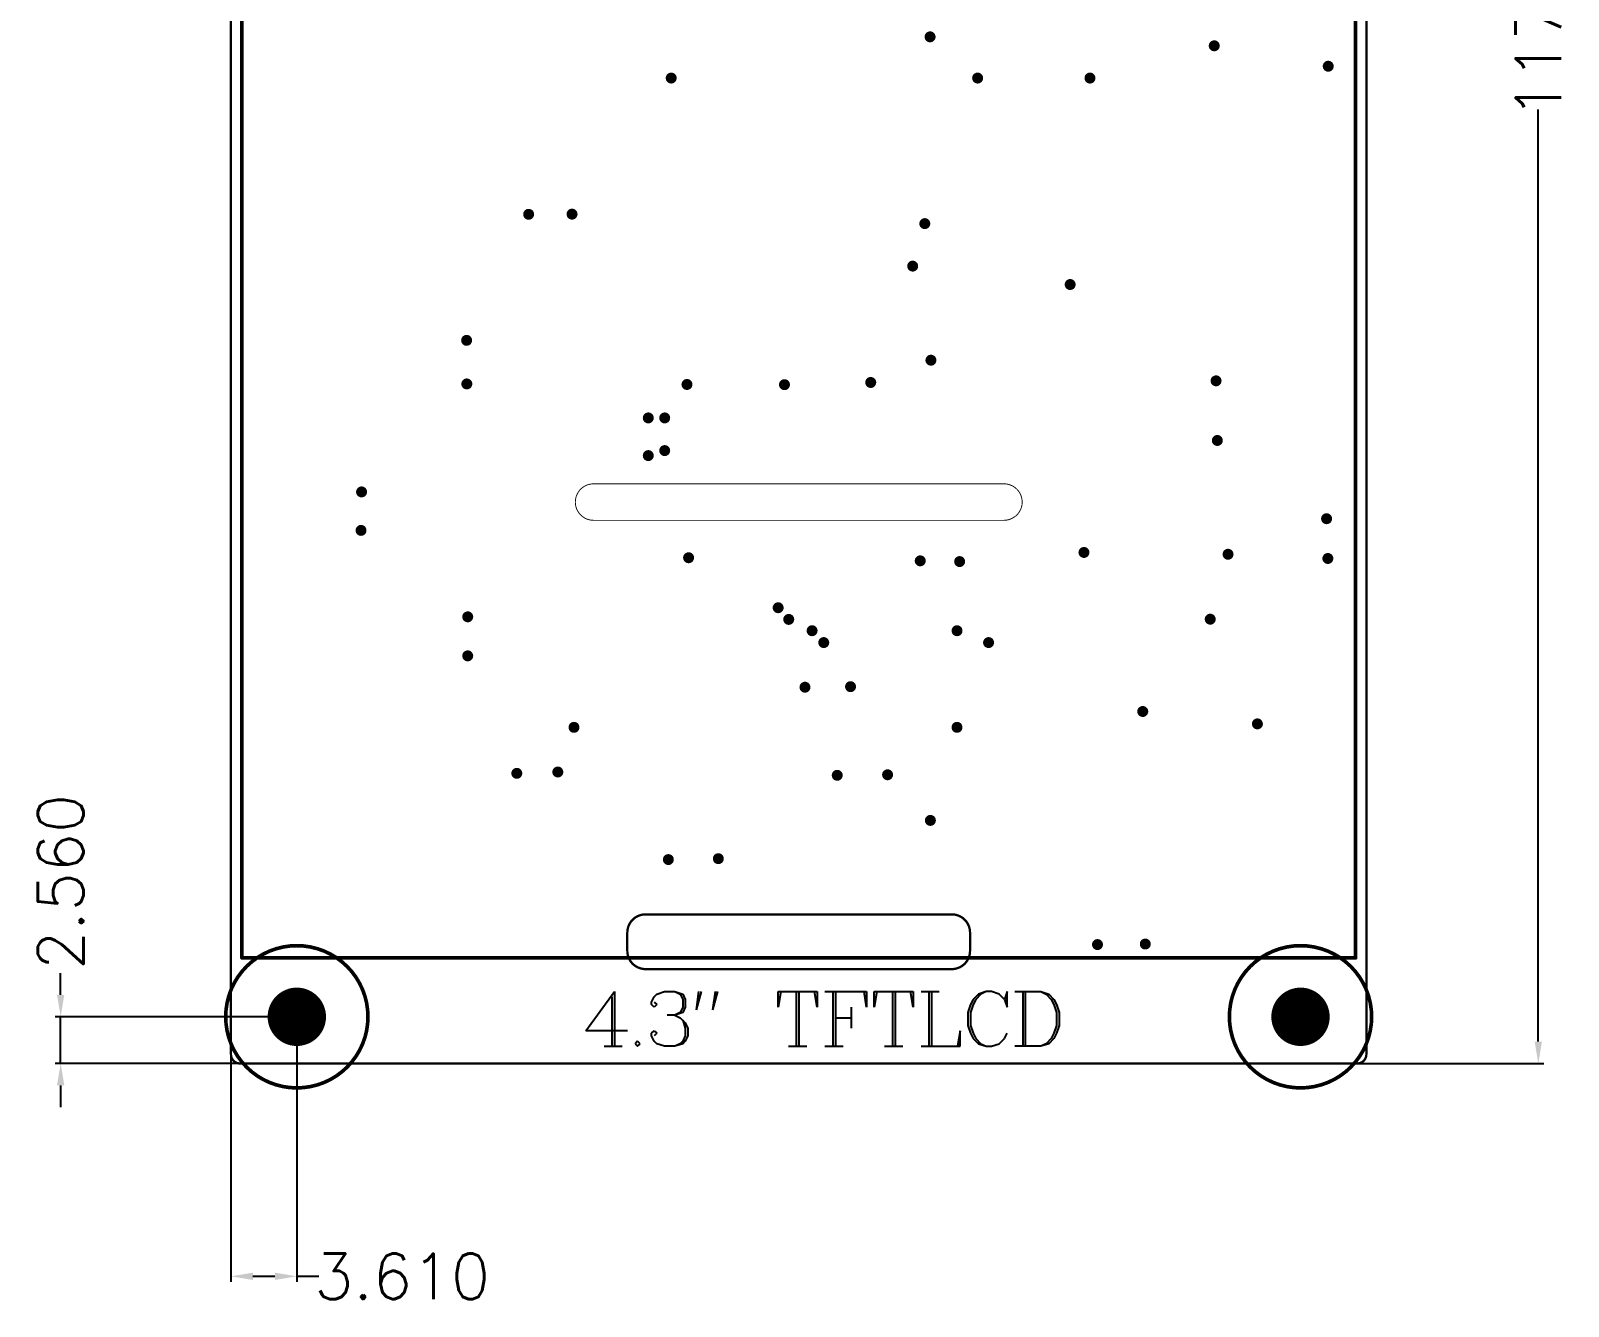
# Model space of a CAD drawing. Header units: millimetres. Extents: x 2086 to 2273, y 419 to 632.
# Drawn here: x 2087.3 to 2171.6, y 419.3 to 489.2 of the extents above; entities that cross this region are included whole.
import ezdxf

# ---------------------------------------------------------------- set-up
doc = ezdxf.new("R2010")
doc.units = ezdxf.units.MM
for name, color, linetype in [('KEEPOUTLAYER', 6, 'Continuous'), ('MULTILAYER', 9, 'Continuous'), ('TOPOVERLAY', 2, 'Continuous'), ('ViaHoleLayer', 16, 'Continuous')]:
    doc.layers.add(name, color=color, linetype=linetype)
doc.styles.get("Standard").update_dxf_attribs({"font": 'txt', "bigfont": 'gbcbig.shx'})
doc.dimstyles.new('ISO-25$0', dxfattribs={"dimtxt": 2.5, "dimasz": 1.2, "dimexe": 0.3, "dimexo": 0.2, "dimgap": 0.2, "dimtad": 0, "dimdec": 3, "dimzin": 1, "dimdsep": 46, "dimtxsty": 'Standard', "dimcen": 0.5, "dimadec": 0, "dimazin": 0, "dimtp": 1.2, "dimtm": 1.2, "dimtfac": 1, "dimtdec": 3, "dimtmove": 0, "dimatfit": 3, "dimfxl": 0, "dimtolj": 1, "dimarcsym": 0})

# ---------------------------------------------------------------- blocks, each defined once
blk = doc.blocks.new('*D103')
at = {"color": 0, "lineweight": -2, "transparency": 16777216}
for p, q in [((2157.347, 550.115), (2170.253, 550.115)), ((2169.953, 548.915), (2169.953, 497.815)), ((2169.953, 433.815), (2169.953, 484.915)), ((2157.347, 432.615), (2170.253, 432.615))]:
    blk.add_line(p, q, dxfattribs=at)
at = {"color": 0, "transparency": 16777216}
for points in [[(2169.753, 548.915), (2170.153, 548.915), (2169.953, 550.115)], [(2169.753, 433.815), (2170.153, 433.815), (2169.953, 432.615)]]:
    blk.add_solid(points, dxfattribs=at)
at = {"layer": 'Defpoints', "color": 0, "transparency": 16777216}
for p in [(2157.147, 550.115), (2157.147, 432.615), (2169.953, 432.615)]:
    blk.add_point(p, dxfattribs=at)
at = {"color": 0, "transparency": 16777216, "insert": (2169.953, 491.365), "char_height": 2.5, "attachment_point": 5, "rotation": 90}
blk.add_mtext('\\A1;117.500', dxfattribs=at)
blk = doc.blocks.new('*D106')
at = {"color": 0, "lineweight": -2, "transparency": 16777216}
for p, q in [((2098.274, 437.873), (2098.274, 420.645)), ((2101.884, 434.975), (2101.884, 420.645)), ((2099.474, 420.945), (2100.684, 420.945)), ((2101.884, 420.945), (2103.084, 420.945))]:
    blk.add_line(p, q, dxfattribs=at)
at = {"color": 0, "transparency": 16777216}
for points in [[(2099.474, 421.145), (2099.474, 420.745), (2098.274, 420.945)], [(2100.684, 421.145), (2100.684, 420.745), (2101.884, 420.945)]]:
    blk.add_solid(points, dxfattribs=at)
at = {"layer": 'Defpoints', "color": 0, "transparency": 16777216}
for p in [(2098.274, 438.073), (2101.884, 435.175), (2101.884, 420.945)]:
    blk.add_point(p, dxfattribs=at)
at = {"color": 0, "transparency": 16777216, "insert": (2107.659, 420.945), "char_height": 2.5, "attachment_point": 5}
blk.add_mtext('\\A1;3.610', dxfattribs=at)
blk = doc.blocks.new('*D107')
at = {"color": 0, "lineweight": -2, "transparency": 16777216}
for p, q in [((2088.936, 436.375), (2088.936, 437.575)), ((2101.684, 435.175), (2088.636, 435.175)), ((2088.936, 432.615), (2088.936, 435.175)), ((2100.385, 432.615), (2088.636, 432.615)), ((2088.936, 431.415), (2088.936, 430.215))]:
    blk.add_line(p, q, dxfattribs=at)
at = {"color": 0, "transparency": 16777216}
for points in [[(2088.736, 436.375), (2089.136, 436.375), (2088.936, 435.175)], [(2088.736, 431.415), (2089.136, 431.415), (2088.936, 432.615)]]:
    blk.add_solid(points, dxfattribs=at)
at = {"layer": 'Defpoints', "color": 0, "transparency": 16777216}
for p in [(2088.936, 435.175), (2101.884, 435.175), (2100.585, 432.615)]:
    blk.add_point(p, dxfattribs=at)
at = {"color": 0, "transparency": 16777216, "insert": (2088.936, 442.567), "char_height": 2.5, "attachment_point": 5, "rotation": 90}
blk.add_mtext('\\A1;2.560', dxfattribs=at)

msp = doc.modelspace()

# ---------------------------------------------------------------- linework, layer by layer
at = {"layer": 'KEEPOUTLAYER'}
for points, const_width in [([(2098.2741, 433.1153), (2098.2741, 549.6153)], 0.127), ([(2160.5241, 433.1153), (2160.5241, 549.6153)], 0.127), ([(2118.1545, 464.3977), (2140.6543, 464.3977)], 0.05), ([(2118.1545, 462.3977), (2140.6543, 462.3977)], 0.05), ([(2121.0039, 440.7903), (2137.7944, 440.7903)], 0.127), ([(2120.0039, 438.7903), (2120.0039, 439.7903)], 0.127), ([(2138.7944, 438.7903), (2138.7944, 439.7903)], 0.127), ([(2138.7944, 438.7903), (2138.7944, 439.7903)], 0.05), ([(2121.0039, 437.7903), (2137.7944, 437.7903)], 0.127), ([(2098.7741, 432.6153), (2160.0241, 432.6153)], 0.127)]:
    msp.add_lwpolyline(points, dxfattribs=dict(at, const_width=const_width))
for points, const_width in [([(2117.1545, 463.3977, -0.4142136), (2118.1545, 464.3977)], 0.05), ([(2140.6543, 464.3977, -0.4142136), (2141.6543, 463.3977)], 0.05), ([(2118.1545, 462.3977, -0.4142136), (2117.1545, 463.3977)], 0.05), ([(2141.6543, 463.3977, -0.4142136), (2140.6543, 462.3977)], 0.05), ([(2120.0039, 439.7903, -0.4142136), (2121.0039, 440.7903)], 0.127), ([(2137.7944, 440.7903, -0.4142136), (2138.7944, 439.7903)], 0.127), ([(2137.7944, 440.7903, -0.4142136), (2138.7944, 439.7903)], 0.05), ([(2121.0039, 437.7903, -0.4142136), (2120.0039, 438.7903)], 0.127), ([(2138.7944, 438.7903, -0.4142136), (2137.7944, 437.7903)], 0.127), ([(2138.7944, 438.7903, -0.4142136), (2137.7944, 437.7903)], 0.05), ([(2098.7741, 432.6153, -0.4142136), (2098.2741, 433.1153)], 0.127), ([(2160.5241, 433.1153, -0.4142136), (2160.0241, 432.6153)], 0.127)]:
    msp.add_lwpolyline(points, format="xyb", dxfattribs=dict(at, const_width=const_width))
for points, const_width in [([(2118.142, 464.3977, 1), (2118.167, 464.3977, 1)], 0.025), ([(2118.142, 464.3977, 1), (2118.167, 464.3977, 1)], 0.025), ([(2140.6418, 464.3977, 1), (2140.6668, 464.3977, 1)], 0.025), ([(2140.6418, 464.3977, 1), (2140.6668, 464.3977, 1)], 0.025), ([(2117.142, 463.3977, 1), (2117.167, 463.3977, 1)], 0.025), ([(2117.142, 463.3977, 1), (2117.167, 463.3977, 1)], 0.025), ([(2141.6418, 463.3977, 1), (2141.6668, 463.3977, 1)], 0.025), ([(2141.6418, 463.3977, 1), (2141.6668, 463.3977, 1)], 0.025), ([(2118.142, 462.3977, 1), (2118.167, 462.3977, 1)], 0.025), ([(2118.142, 462.3977, 1), (2118.167, 462.3977, 1)], 0.025), ([(2140.6418, 462.3977, 1), (2140.6668, 462.3977, 1)], 0.025), ([(2140.6418, 462.3977, 1), (2140.6668, 462.3977, 1)], 0.025), ([(2120.9722, 440.7903, 1), (2121.0357, 440.7903, 1)], 0.0635), ([(2120.9722, 440.7903, 1), (2121.0357, 440.7903, 1)], 0.0635), ([(2137.7626, 440.7903, 1), (2137.8261, 440.7903, 1)], 0.0635), ([(2137.7626, 440.7903, 1), (2137.8261, 440.7903, 1)], 0.0635), ([(2137.7819, 440.7903, 1), (2137.8069, 440.7903, 1)], 0.025), ([(2119.9722, 439.7903, 1), (2120.0357, 439.7903, 1)], 0.0635), ([(2119.9722, 439.7903, 1), (2120.0357, 439.7903, 1)], 0.0635), ([(2138.7626, 439.7903, 1), (2138.8261, 439.7903, 1)], 0.0635), ([(2138.7626, 439.7903, 1), (2138.8261, 439.7903, 1)], 0.0635), ([(2138.7819, 439.7903, 1), (2138.8069, 439.7903, 1)], 0.025), ([(2138.7819, 439.7903, 1), (2138.8069, 439.7903, 1)], 0.025), ([(2119.9722, 438.7903, 1), (2120.0357, 438.7903, 1)], 0.0635), ([(2119.9722, 438.7903, 1), (2120.0357, 438.7903, 1)], 0.0635), ([(2138.7626, 438.7903, 1), (2138.8261, 438.7903, 1)], 0.0635), ([(2138.7626, 438.7903, 1), (2138.8261, 438.7903, 1)], 0.0635), ([(2138.7819, 438.7903, 1), (2138.8069, 438.7903, 1)], 0.025), ([(2138.7819, 438.7903, 1), (2138.8069, 438.7903, 1)], 0.025), ([(2120.9722, 437.7903, 1), (2121.0357, 437.7903, 1)], 0.0635), ([(2120.9722, 437.7903, 1), (2121.0357, 437.7903, 1)], 0.0635), ([(2137.7626, 437.7903, 1), (2137.8261, 437.7903, 1)], 0.0635), ([(2137.7626, 437.7903, 1), (2137.8261, 437.7903, 1)], 0.0635), ([(2137.7819, 437.7903, 1), (2137.8069, 437.7903, 1)], 0.025), ([(2098.2424, 433.1153, 1), (2098.3059, 433.1153, 1)], 0.0635), ([(2098.2424, 433.1153, 1), (2098.3059, 433.1153, 1)], 0.0635), ([(2098.7424, 432.6153, 1), (2098.8059, 432.6153, 1)], 0.0635), ([(2098.7424, 432.6153, 1), (2098.8059, 432.6153, 1)], 0.0635), ([(2159.9924, 432.6153, 1), (2160.0559, 432.6153, 1)], 0.0635), ([(2159.9924, 432.6153, 1), (2160.0559, 432.6153, 1)], 0.0635), ([(2160.4924, 433.1153, 1), (2160.5559, 433.1153, 1)], 0.0635), ([(2160.4924, 433.1153, 1), (2160.5559, 433.1153, 1)], 0.0635)]:
    msp.add_lwpolyline(points, format="xyb", close=True, dxfattribs=dict(at, const_width=const_width))
at = {"layer": 'MULTILAYER'}
for points, const_width in [([(2136.4541, 488.9053, 1), (2136.7541, 488.9053, 1)], 0.3), ([(2152.0341, 488.4153, 1), (2152.3341, 488.4153, 1)], 0.3), ([(2158.2841, 487.2953, 1), (2158.5841, 487.2953, 1)], 0.3), ([(2122.2607, 486.6458, 1), (2122.5607, 486.6458, 1)], 0.3), ([(2139.0607, 486.6458, 1), (2139.3607, 486.6458, 1)], 0.3), ([(2145.2207, 486.6458, 1), (2145.5207, 486.6458, 1)], 0.3), ([(2114.4441, 479.1753, 1), (2114.7441, 479.1753, 1)], 0.3), ([(2116.8241, 479.1853, 1), (2117.1241, 479.1853, 1)], 0.3), ([(2136.1641, 478.6653, 1), (2136.4641, 478.6653, 1)], 0.3), ([(2135.5007, 476.3358, 1), (2135.8007, 476.3358, 1)], 0.3), ([(2144.1341, 475.3253, 1), (2144.4341, 475.3253, 1)], 0.3), ([(2111.0441, 472.2653, 1), (2111.3441, 472.2653, 1)], 0.3), ([(2136.5007, 471.1758, 1), (2136.8007, 471.1758, 1)], 0.3), ([(2111.0541, 469.8753, 1), (2111.3541, 469.8753, 1)], 0.3), ([(2123.1241, 469.8451, 1), (2123.4241, 469.8451, 1)], 0.3), ([(2128.4707, 469.8358, 1), (2128.7707, 469.8358, 1)], 0.3), ([(2133.2007, 469.9558, 1), (2133.5007, 469.9558, 1)], 0.3), ([(2152.1341, 470.0453, 1), (2152.4341, 470.0453, 1)], 0.3), ([(2121.0041, 468.0105, 1), (2121.3041, 468.0105, 1)], 0.3), ([(2121.9041, 468.0105, 1), (2122.2041, 468.0105, 1)], 0.3), ([(2152.2041, 466.7753, 1), (2152.5041, 466.7753, 1)], 0.3), ([(2121.0041, 465.9453, 1), (2121.3041, 465.9453, 1)], 0.3), ([(2121.9041, 466.2205, 1), (2122.2041, 466.2205, 1)], 0.3), ([(2105.2841, 463.9553, 1), (2105.5841, 463.9553, 1)], 0.3), ([(2105.2541, 461.8453, 1), (2105.5541, 461.8453, 1)], 0.3), ([(2158.1941, 462.4853, 1), (2158.4941, 462.4853, 1)], 0.3), ([(2123.2141, 460.3453, 1), (2123.5141, 460.3453, 1)], 0.3), ([(2135.9141, 460.1753, 1), (2136.2141, 460.1753, 1)], 0.3), ([(2138.0741, 460.1353, 1), (2138.3741, 460.1353, 1)], 0.3), ([(2144.8907, 460.6358, 1), (2145.1907, 460.6358, 1)], 0.3), ([(2152.7907, 460.5358, 1), (2153.0907, 460.5358, 1)], 0.3), ([(2158.2641, 460.3053, 1), (2158.5641, 460.3053, 1)], 0.3), ([(2128.1243, 457.6038, 1), (2128.4243, 457.6038, 1)], 0.3), ([(2111.1041, 457.1053, 1), (2111.4041, 457.1053, 1)], 0.3), ([(2128.7043, 456.9638, 1), (2129.0043, 456.9638, 1)], 0.3), ([(2151.8141, 456.9753, 1), (2152.1141, 456.9753, 1)], 0.3), ([(2129.9844, 456.3439, 1), (2130.2844, 456.3439, 1)], 0.3), ([(2137.9307, 456.3439, 1), (2138.2307, 456.3439, 1)], 0.3), ([(2111.1041, 454.9653, 1), (2111.4041, 454.9653, 1)], 0.3), ([(2130.6243, 455.6938, 1), (2130.9243, 455.6938, 1)], 0.3), ([(2139.6607, 455.6938, 1), (2139.9607, 455.6938, 1)], 0.3), ([(2129.5941, 453.2453, 1), (2129.8941, 453.2453, 1)], 0.3), ([(2132.0941, 453.2753, 1), (2132.3941, 453.2753, 1)], 0.3), ([(2148.1141, 451.9153, 1), (2148.4141, 451.9153, 1)], 0.3), ([(2116.9307, 451.0458, 1), (2117.2307, 451.0458, 1)], 0.3), ([(2137.9307, 451.0458, 1), (2138.2307, 451.0458, 1)], 0.3), ([(2154.4007, 451.2358, 1), (2154.7007, 451.2358, 1)], 0.3), ([(2113.7941, 448.5253, 1), (2114.0941, 448.5253, 1)], 0.3), ([(2116.0441, 448.5953, 1), (2116.3441, 448.5953, 1)], 0.3), ([(2131.3641, 448.4153, 1), (2131.6641, 448.4153, 1)], 0.3), ([(2134.1241, 448.4453, 1), (2134.4241, 448.4453, 1)], 0.3), ([(2136.4707, 445.943, 1), (2136.7707, 445.943, 1)], 0.3), ([(2122.1041, 443.7953, 1), (2122.4041, 443.7953, 1)], 0.3), ([(2124.8441, 443.8453, 1), (2125.1441, 443.8453, 1)], 0.3), ([(2145.6341, 439.1353, 1), (2145.9341, 439.1353, 1)], 0.3), ([(2148.2541, 439.1653, 1), (2148.5541, 439.1653, 1)], 0.3), ([(2101.0841, 435.1753, 1), (2102.6841, 435.1753, 1)], 1.6), ([(2156.1141, 435.1753, 1), (2157.7141, 435.1753, 1)], 1.6)]:
    msp.add_lwpolyline(points, format="xyb", close=True, dxfattribs=dict(at, const_width=const_width))
at = {"layer": 'TOPOVERLAY'}
for p, q in [((2117.7288, 434.4128), (2119.2999, 436.5552)), ((2119.157, 436.2695), (2119.157, 433.5558)), ((2119.2999, 436.5552), (2119.2999, 433.5558)), ((2121.328, 435.9839), (2121.4708, 436.2695)), ((2121.328, 435.841), (2121.328, 435.9839)), ((2121.4708, 435.6982), (2121.328, 435.841)), ((2121.4708, 436.2695), (2121.6137, 436.4123)), ((2121.4708, 435.9839), (2121.6137, 435.841)), ((2121.6137, 435.841), (2121.4708, 435.6982)), ((2121.6137, 436.4123), (2122.0421, 436.5552)), ((2122.0421, 436.5552), (2122.6134, 436.5552)), ((2122.6134, 436.5552), (2123.0419, 436.4123)), ((2122.6134, 436.5552), (2122.8991, 436.4123)), ((2122.8991, 436.4123), (2123.0419, 436.1267)), ((2123.0419, 436.4123), (2123.1847, 436.1267)), ((2123.0419, 436.1267), (2123.0419, 435.6982)), ((2123.1847, 436.1267), (2123.1847, 435.6982)), ((2123.9132, 436.5552), (2123.7703, 435.5554)), ((2124.056, 436.5552), (2123.7703, 435.5554)), ((2124.813, 436.5552), (2124.6701, 435.5554)), ((2124.9558, 436.5552), (2124.6701, 435.5554)), ((2128.4122, 436.5552), (2128.2694, 435.6982)), ((2128.2694, 435.6982), (2128.2694, 436.5552)), ((2128.2694, 436.5552), (2130.4118, 436.5552)), ((2129.2692, 436.5552), (2129.2692, 433.5558)), ((2129.412, 436.5552), (2129.412, 433.5558)), ((2130.4118, 435.6982), (2130.2689, 436.5552)), ((2130.4118, 436.5552), (2130.4118, 435.6982)), ((2130.8402, 436.5552), (2133.1255, 436.5552)), ((2131.2687, 436.5552), (2131.2687, 433.5558)), ((2131.4116, 436.5552), (2131.4116, 433.5558)), ((2133.1255, 435.6982), (2132.9826, 436.5552)), ((2133.1255, 436.5552), (2133.1255, 435.6982)), ((2133.6825, 436.5552), (2133.5397, 435.6982)), ((2133.5397, 435.6982), (2133.5397, 436.5552)), ((2133.5397, 436.5552), (2135.6821, 436.5552)), ((2134.5394, 436.5552), (2134.5394, 433.5558)), ((2134.6823, 436.5552), (2134.6823, 433.5558)), ((2135.6821, 435.6982), (2135.5392, 436.5552)), ((2135.6821, 436.5552), (2135.6821, 435.6982)), ((2136.1105, 436.5552), (2137.1103, 436.5552)), ((2136.539, 436.5552), (2136.539, 433.5558)), ((2136.6818, 436.5552), (2136.6818, 433.5558)), ((2138.8242, 435.841), (2138.6814, 435.4125)), ((2138.9671, 436.1267), (2138.8242, 435.841)), ((2138.9671, 435.841), (2138.8242, 435.4125)), ((2139.2527, 436.4123), (2138.9671, 436.1267)), ((2139.1099, 436.1267), (2138.9671, 435.841)), ((2139.3956, 436.4123), (2139.1099, 436.1267)), ((2139.6812, 436.5552), (2139.2527, 436.4123)), ((2139.6812, 436.5552), (2139.3956, 436.4123)), ((2139.9669, 436.5552), (2139.6812, 436.5552)), ((2140.3953, 436.4123), (2139.9669, 436.5552)), ((2140.681, 436.1267), (2140.3953, 436.4123)), ((2140.8238, 436.5552), (2140.681, 436.1267)), ((2140.681, 436.1267), (2140.8238, 435.6982)), ((2140.8238, 435.6982), (2140.8238, 436.5552)), ((2141.2523, 436.5552), (2142.6806, 436.5552)), ((2141.6808, 436.5552), (2141.6808, 433.5558)), ((2141.8236, 436.5552), (2141.8236, 433.5558)), ((2142.6806, 436.5552), (2143.109, 436.4123)), ((2142.6806, 436.5552), (2142.9662, 436.4123)), ((2142.9662, 436.4123), (2143.2519, 436.1267)), ((2143.109, 436.4123), (2143.3947, 436.1267)), ((2143.2519, 436.1267), (2143.3947, 435.841)), ((2143.3947, 436.1267), (2143.5375, 435.841)), ((2143.3947, 435.841), (2143.5375, 435.4125)), ((2143.5375, 435.841), (2143.6803, 435.4125)), ((2122.6134, 435.2697), (2122.185, 435.2697)), ((2123.0419, 435.4125), (2122.6134, 435.2697)), ((2122.8991, 435.4125), (2122.6134, 435.2697)), ((2122.6134, 435.2697), (2122.8991, 435.1269)), ((2123.0419, 435.6982), (2122.8991, 435.4125)), ((2122.8991, 435.1269), (2123.1847, 434.8412)), ((2123.1847, 435.6982), (2123.0419, 435.4125)), ((2123.0419, 434.9841), (2123.1847, 434.5556)), ((2131.4116, 435.1269), (2132.2685, 435.1269)), ((2132.2685, 435.6982), (2132.2685, 434.5556)), ((2138.6814, 435.4125), (2138.6814, 434.6984)), ((2138.8242, 435.4125), (2138.8242, 434.6984)), ((2143.5375, 435.4125), (2143.5375, 434.6984)), ((2143.6803, 435.4125), (2143.6803, 434.6984)), ((2120.014, 434.4128), (2117.7288, 434.4128)), ((2121.328, 434.2699), (2121.4708, 434.4128)), ((2121.328, 434.1271), (2121.328, 434.2699)), ((2121.4708, 434.4128), (2121.6137, 434.2699)), ((2121.6137, 434.2699), (2121.4708, 434.1271)), ((2123.1847, 434.8412), (2123.3276, 434.5556)), ((2123.1847, 434.5556), (2123.1847, 434.1271)), ((2123.3276, 434.5556), (2123.3276, 434.1271)), ((2138.2529, 434.4128), (2138.1101, 433.5558)), ((2138.2529, 433.5558), (2138.2529, 434.4128)), ((2138.6814, 434.6984), (2138.8242, 434.2699)), ((2138.8242, 434.6984), (2138.9671, 434.2699)), ((2138.8242, 434.2699), (2138.9671, 433.9843)), ((2138.9671, 434.2699), (2139.1099, 433.9843)), ((2140.681, 433.9843), (2140.8238, 434.2699)), ((2143.3947, 434.2699), (2143.2519, 433.9843)), ((2143.5375, 434.6984), (2143.3947, 434.2699)), ((2143.5375, 434.2699), (2143.3947, 433.9843)), ((2143.6803, 434.6984), (2143.5375, 434.2699)), ((2118.7286, 433.5558), (2119.7283, 433.5558)), ((2120.571, 433.8415), (2120.4282, 433.6986)), ((2120.4282, 433.6986), (2120.571, 433.5558)), ((2120.7138, 433.6986), (2120.571, 433.8415)), ((2120.571, 433.5558), (2120.7138, 433.6986)), ((2121.4708, 433.8415), (2121.328, 434.1271)), ((2121.6137, 433.6986), (2121.4708, 433.8415)), ((2122.0421, 433.5558), (2121.6137, 433.6986)), ((2122.6134, 433.5558), (2122.0421, 433.5558)), ((2123.0419, 433.6986), (2122.6134, 433.5558)), ((2122.8991, 433.6986), (2122.6134, 433.5558)), ((2123.0419, 433.8415), (2122.8991, 433.6986)), ((2123.1847, 434.1271), (2123.0419, 433.8415)), ((2123.1847, 433.8415), (2123.0419, 433.6986)), ((2123.3276, 434.1271), (2123.1847, 433.8415)), ((2128.8407, 433.5558), (2129.8405, 433.5558)), ((2130.8402, 433.5558), (2131.84, 433.5558)), ((2134.111, 433.5558), (2135.1108, 433.5558)), ((2136.1105, 433.5558), (2138.2529, 433.5558)), ((2138.9671, 433.9843), (2139.2527, 433.6986)), ((2139.1099, 433.9843), (2139.3956, 433.6986)), ((2139.2527, 433.6986), (2139.6812, 433.5558)), ((2139.3956, 433.6986), (2139.6812, 433.5558)), ((2139.6812, 433.5558), (2139.9669, 433.5558)), ((2139.9669, 433.5558), (2140.3953, 433.6986)), ((2140.3953, 433.6986), (2140.681, 433.9843)), ((2142.6806, 433.5558), (2141.2523, 433.5558)), ((2143.109, 433.6986), (2142.6806, 433.5558)), ((2142.9662, 433.6986), (2142.6806, 433.5558)), ((2143.2519, 433.9843), (2142.9662, 433.6986)), ((2143.3947, 433.9843), (2143.109, 433.6986))]:
    msp.add_line(p, q, dxfattribs=at)
at = {"layer": 'TOPOVERLAY', "const_width": 0.2}
for points in [[(2098.8754, 438.4053), (2098.8754, 542.8953)], [(2159.9354, 438.4053), (2159.9354, 542.8953)], [(2098.8754, 438.4053), (2159.9354, 438.4053)]]:
    msp.add_lwpolyline(points, dxfattribs=at)
at = {"layer": 'TOPOVERLAY'}
for points, const_width in [([(2105.7841, 435.1753, 1), (2097.9841, 435.1753, 1)], 0.2), ([(2098.8254, 438.4053, 1), (2098.9254, 438.4053, 1)], 0.1), ([(2098.8254, 438.4053, 1), (2098.9254, 438.4053, 1)], 0.1), ([(2160.8141, 435.1753, 1), (2153.0141, 435.1753, 1)], 0.2), ([(2159.8854, 438.4053, 1), (2159.9854, 438.4053, 1)], 0.1), ([(2159.8854, 438.4053, 1), (2159.9854, 438.4053, 1)], 0.1), ([(2097.9341, 435.1753, 1), (2098.0341, 435.1753, 1)], 0.1), ([(2105.7341, 435.1753, 1), (2105.8341, 435.1753, 1)], 0.1), ([(2152.9641, 435.1753, 1), (2153.0641, 435.1753, 1)], 0.1), ([(2160.7641, 435.1753, 1), (2160.8641, 435.1753, 1)], 0.1)]:
    msp.add_lwpolyline(points, format="xyb", close=True, dxfattribs=dict(at, const_width=const_width))
at = {"layer": 'ViaHoleLayer'}
for points, const_width in [([(2136.5291, 488.9053, 1), (2136.6791, 488.9053, 1)], 0.15), ([(2152.1091, 488.4153, 1), (2152.2591, 488.4153, 1)], 0.15), ([(2158.3591, 487.2953, 1), (2158.5091, 487.2953, 1)], 0.15), ([(2122.3357, 486.6458, 1), (2122.4857, 486.6458, 1)], 0.15), ([(2139.1357, 486.6458, 1), (2139.2857, 486.6458, 1)], 0.15), ([(2145.2957, 486.6458, 1), (2145.4457, 486.6458, 1)], 0.15), ([(2114.5191, 479.1753, 1), (2114.6691, 479.1753, 1)], 0.15), ([(2116.8991, 479.1853, 1), (2117.0491, 479.1853, 1)], 0.15), ([(2136.2391, 478.6653, 1), (2136.3891, 478.6653, 1)], 0.15), ([(2135.5757, 476.3358, 1), (2135.7257, 476.3358, 1)], 0.15), ([(2144.2091, 475.3253, 1), (2144.3591, 475.3253, 1)], 0.15), ([(2111.1191, 472.2653, 1), (2111.2691, 472.2653, 1)], 0.15), ([(2136.5757, 471.1758, 1), (2136.7257, 471.1758, 1)], 0.15), ([(2111.1291, 469.8753, 1), (2111.2791, 469.8753, 1)], 0.15), ([(2123.1991, 469.8451, 1), (2123.3491, 469.8451, 1)], 0.15), ([(2128.5457, 469.8358, 1), (2128.6957, 469.8358, 1)], 0.15), ([(2133.2757, 469.9558, 1), (2133.4257, 469.9558, 1)], 0.15), ([(2152.2091, 470.0453, 1), (2152.3591, 470.0453, 1)], 0.15), ([(2121.0791, 468.0105, 1), (2121.2291, 468.0105, 1)], 0.15), ([(2121.9791, 468.0105, 1), (2122.1291, 468.0105, 1)], 0.15), ([(2121.9791, 466.2205, 1), (2122.1291, 466.2205, 1)], 0.15), ([(2152.2791, 466.7753, 1), (2152.4291, 466.7753, 1)], 0.15), ([(2121.0791, 465.9453, 1), (2121.2291, 465.9453, 1)], 0.15), ([(2105.3591, 463.9553, 1), (2105.5091, 463.9553, 1)], 0.15), ([(2105.3291, 461.8453, 1), (2105.4791, 461.8453, 1)], 0.15), ([(2158.2691, 462.4853, 1), (2158.4191, 462.4853, 1)], 0.15), ([(2123.2891, 460.3453, 1), (2123.4391, 460.3453, 1)], 0.15), ([(2135.9891, 460.1753, 1), (2136.1391, 460.1753, 1)], 0.15), ([(2138.1491, 460.1353, 1), (2138.2991, 460.1353, 1)], 0.15), ([(2144.9657, 460.6358, 1), (2145.1157, 460.6358, 1)], 0.15), ([(2152.8657, 460.5358, 1), (2153.0157, 460.5358, 1)], 0.15), ([(2158.3391, 460.3053, 1), (2158.4891, 460.3053, 1)], 0.15), ([(2128.1993, 457.6038, 1), (2128.3493, 457.6038, 1)], 0.15), ([(2111.1791, 457.1053, 1), (2111.3291, 457.1053, 1)], 0.15), ([(2128.7793, 456.9638, 1), (2128.9293, 456.9638, 1)], 0.15), ([(2151.8891, 456.9753, 1), (2152.0391, 456.9753, 1)], 0.15), ([(2130.0594, 456.3439, 1), (2130.2093, 456.3439, 1)], 0.15), ([(2138.0057, 456.3439, 1), (2138.1557, 456.3439, 1)], 0.15), ([(2130.6993, 455.6938, 1), (2130.8493, 455.6938, 1)], 0.15), ([(2139.7357, 455.6938, 1), (2139.8857, 455.6938, 1)], 0.15), ([(2111.1791, 454.9653, 1), (2111.3291, 454.9653, 1)], 0.15), ([(2129.6691, 453.2453, 1), (2129.8191, 453.2453, 1)], 0.15), ([(2132.1691, 453.2753, 1), (2132.3191, 453.2753, 1)], 0.15), ([(2148.1891, 451.9153, 1), (2148.3391, 451.9153, 1)], 0.15), ([(2117.0057, 451.0458, 1), (2117.1557, 451.0458, 1)], 0.15), ([(2138.0057, 451.0458, 1), (2138.1557, 451.0458, 1)], 0.15), ([(2154.4757, 451.2358, 1), (2154.6257, 451.2358, 1)], 0.15), ([(2113.8691, 448.5253, 1), (2114.0191, 448.5253, 1)], 0.15), ([(2116.1191, 448.5953, 1), (2116.2691, 448.5953, 1)], 0.15), ([(2131.4391, 448.4153, 1), (2131.5891, 448.4153, 1)], 0.15), ([(2134.1991, 448.4453, 1), (2134.3491, 448.4453, 1)], 0.15), ([(2136.5457, 445.943, 1), (2136.6957, 445.943, 1)], 0.15), ([(2122.1791, 443.7953, 1), (2122.3291, 443.7953, 1)], 0.15), ([(2124.9191, 443.8453, 1), (2125.0691, 443.8453, 1)], 0.15), ([(2145.7091, 439.1353, 1), (2145.8591, 439.1353, 1)], 0.15), ([(2148.3291, 439.1653, 1), (2148.4791, 439.1653, 1)], 0.15), ([(2101.0841, 435.1753, 1), (2102.6841, 435.1753, 1)], 1.6), ([(2156.1141, 435.1753, 1), (2157.7141, 435.1753, 1)], 1.6)]:
    msp.add_lwpolyline(points, format="xyb", close=True, dxfattribs=dict(at, const_width=const_width))

# ---------------------------------------------------------------- dimensions: what is measured, and where the dimension line sits
for base, p1, p2, picture, middle in [((2169.953, 432.6153), (2157.1473, 550.1153), (2157.1473, 432.6153), '*D103', (2169.953, 491.3653)), ((2088.9363, 435.1753), (2100.5854, 432.6153), (2101.8841, 435.1753), '*D107', (2088.9363, 442.5669))]:
    dim = msp.add_linear_dim(base=base, p1=p1, p2=p2, angle=90, dimstyle='ISO-25$0', override={"dimfxl": 0.5})
    dim.commit()
    dim.dimension.update_dxf_attribs({"geometry": picture, "text_midpoint": middle})
dim = msp.add_linear_dim(base=(2101.8841, 420.9446), p1=(2098.2741, 438.0726), p2=(2101.8841, 435.1753), dimstyle='ISO-25$0', override={"dimfxl": 0.5})
dim.commit()
dim.dimension.update_dxf_attribs({"geometry": '*D106', "text_midpoint": (2107.6591, 420.9446)})

doc.saveas('drawing.dxf')
